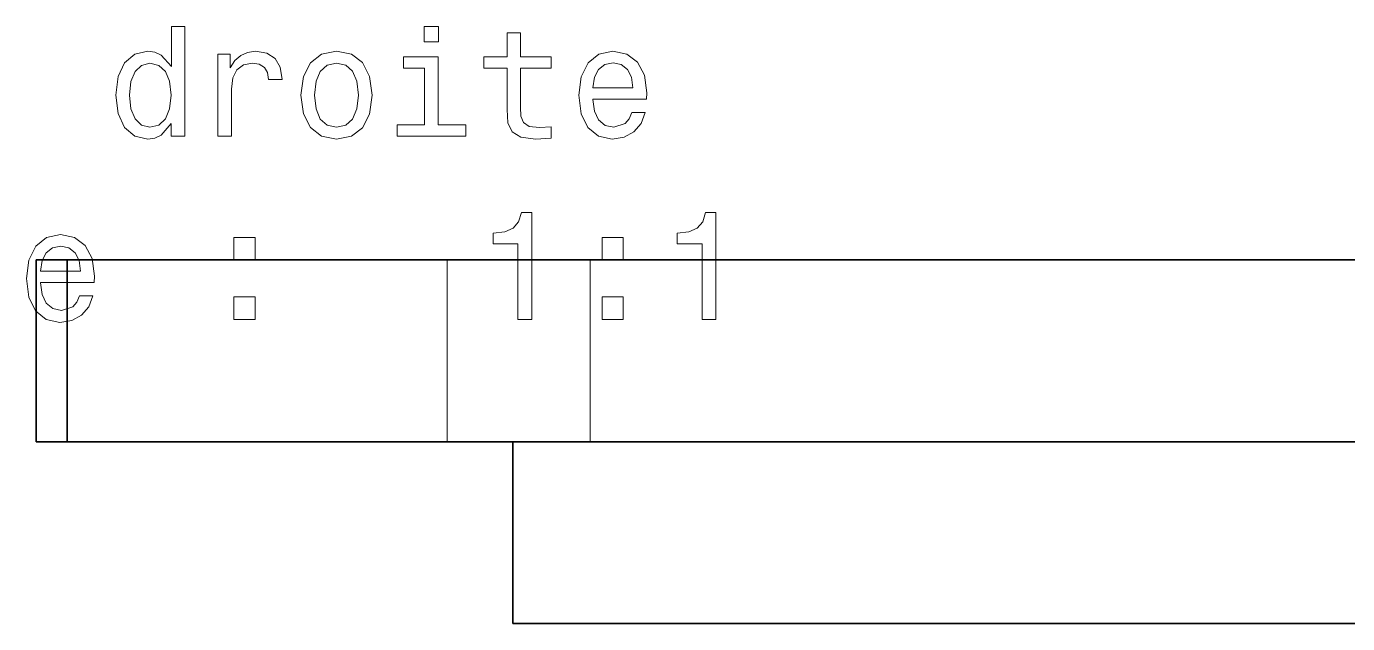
# Model space of a CAD drawing. Extents: x 475 to 928, y 301 to 581.
# Drawn here: x 550.18 to 593.75, y 348.57 to 368.26 of the extents above; entities that cross this region are included whole.
import ezdxf

# ---------------------------------------------------------------- set-up
doc = ezdxf.new("R2010")
doc.units = 0

msp = doc.modelspace()

# ---------------------------------------------------------------- linework, layer by layer
at = {"color": 7, "lineweight": 35, "ltscale": 0.15}
for p, q in [((550.5, 360.566), (550.5, 354.566)), ((551.529, 354.566), (551.529, 360.566)), ((566.225, 354.566), (566.225, 348.566)), ((566.225, 354.566), (566.225, 348.566))]:
    msp.add_line(p, q, dxfattribs=at)
at = {"color": 7, "lineweight": 35, "ltscale": 0.025702}
for p, q in [((550.5, 360.566), (551.528, 360.566)), ((550.5, 354.566), (551.528, 354.566))]:
    msp.add_line(p, q, dxfattribs=at)
at = {"color": 7, "lineweight": 35, "ltscale": 0.313062}
for p, q in [((564.052, 360.566), (551.529, 360.566)), ((551.529, 354.566), (564.052, 354.566))]:
    msp.add_line(p, q, dxfattribs=at)
at = {"color": 7, "lineweight": 35, "ltscale": 0.117937}
for p, q in [((564.052, 360.566), (568.769, 360.566)), ((564.052, 354.566), (568.769, 354.566))]:
    msp.add_line(p, q, dxfattribs=at)
at = {"color": 7, "lineweight": 13, "ltscale": 0.15}
for p, q in [((564.052, 354.566), (564.052, 360.566)), ((568.769, 354.566), (568.769, 360.566))]:
    msp.add_line(p, q, dxfattribs=at)
at = {"color": 7, "lineweight": 35}
for p, q in [((568.769, 360.566), (620.231, 360.566)), ((566.225, 354.566), (623.513, 354.566)), ((568.769, 354.566), (620.231, 354.566)), ((566.225, 348.566), (623.513, 348.566))]:
    msp.add_line(p, q, dxfattribs=at)
at = {"color": 7, "lineweight": 13}
for points in [[(554.957, 365.062), (554.957, 364.643), (555.401, 364.643), (555.401, 368.264), (554.962, 368.264), (554.962, 366.938), (554.624, 367.321), (554.417, 367.412), (554.18, 367.447), (553.752, 367.347), (553.419, 367.064), (553.202, 366.61), (553.126, 366), (553.202, 365.39), (553.419, 364.931), (553.752, 364.643), (554.18, 364.548), (554.417, 364.583), (554.629, 364.674)], [(563.772, 368.264), (563.303, 368.264), (563.303, 367.76), (563.772, 367.76)], [(566.032, 366.883), (566.032, 365.526), (566.062, 365.087), (566.203, 364.785), (566.486, 364.608), (566.965, 364.548), (567.489, 364.573), (567.489, 364.956), (567.106, 364.926), (566.758, 364.966), (566.571, 365.092), (566.491, 365.304), (566.476, 365.602), (566.476, 366.883), (567.489, 366.883), (567.489, 367.261), (566.476, 367.261), (566.476, 368.053), (566.032, 368.053), (566.032, 367.261), (565.265, 367.261), (565.265, 366.883)], [(556.495, 364.643), (556.939, 364.643), (556.939, 366.192), (556.984, 366.565), (557.12, 366.832), (557.342, 366.994), (557.64, 367.049), (557.862, 367.014), (558.028, 366.913), (558.129, 366.741), (558.164, 366.509), (558.613, 366.509), (558.553, 366.918), (558.386, 367.21), (558.109, 367.387), (557.731, 367.447), (557.473, 367.407), (557.252, 367.306), (557.055, 367.135), (556.899, 366.903), (556.899, 367.352), (556.495, 367.352)], [(559.234, 365.995), (559.314, 365.38), (559.546, 364.926), (559.914, 364.643), (560.409, 364.548), (560.898, 364.643), (561.266, 364.921), (561.498, 365.375), (561.584, 365.995), (561.498, 366.61), (561.266, 367.069), (560.898, 367.347), (560.409, 367.447), (559.914, 367.347), (559.546, 367.064), (559.314, 366.61)], [(568.861, 365.869), (570.636, 365.869), (570.641, 366.076), (570.561, 366.656), (570.339, 367.089), (569.986, 367.352), (569.517, 367.447), (569.058, 367.347), (568.705, 367.064), (568.478, 366.605), (568.397, 366), (568.473, 365.38), (568.7, 364.926), (569.048, 364.643), (569.502, 364.548), (569.895, 364.613), (570.218, 364.785), (570.455, 365.057), (570.591, 365.42), (570.152, 365.42), (570.061, 365.218), (569.93, 365.067), (569.557, 364.946), (569.27, 365.001), (569.053, 365.178), (568.911, 365.465), (568.861, 365.854)], [(554.256, 367.049), (554.548, 366.978), (554.77, 366.782), (554.901, 366.454), (554.952, 366), (554.901, 365.541), (554.77, 365.213), (554.548, 365.012), (554.256, 364.946), (553.979, 365.012), (553.767, 365.213), (553.625, 365.546), (553.58, 366), (553.625, 366.449), (553.767, 366.777), (553.979, 366.978)], [(559.687, 366), (559.733, 366.454), (559.874, 366.782), (560.101, 366.983), (560.409, 367.054), (560.711, 366.983), (560.938, 366.787), (561.079, 366.454), (561.13, 366), (561.079, 365.541), (560.938, 365.208), (560.711, 365.006), (560.409, 364.941), (560.101, 365.006), (559.874, 365.208), (559.733, 365.541)], [(563.757, 365.017), (563.757, 367.261), (562.618, 367.261), (562.618, 366.883), (563.314, 366.883), (563.314, 365.017), (562.406, 365.017), (562.406, 364.643), (564.675, 364.643), (564.675, 365.017)], [(568.861, 366.242), (568.917, 366.59), (569.053, 366.847), (569.259, 367.004), (569.532, 367.059), (569.799, 367.004), (570.006, 366.847), (570.132, 366.59), (570.177, 366.242)], [(566.39, 358.597), (566.849, 358.597), (566.849, 362.122), (566.506, 362.122), (566.415, 361.814), (566.234, 361.607), (565.956, 361.486), (565.573, 361.446), (565.573, 361.088), (566.39, 361.088)], [(572.462, 358.597), (572.921, 358.597), (572.921, 362.122), (572.578, 362.122), (572.487, 361.814), (572.306, 361.607), (572.028, 361.486), (571.645, 361.446), (571.645, 361.088), (572.462, 361.088)], [(550.645, 359.822), (552.42, 359.822), (552.425, 360.029), (552.344, 360.609), (552.123, 361.042), (551.77, 361.305), (551.301, 361.401), (550.842, 361.3), (550.489, 361.017), (550.262, 360.558), (550.181, 359.953), (550.257, 359.333), (550.484, 358.879), (550.832, 358.597), (551.285, 358.501), (551.679, 358.566), (552.002, 358.738), (552.239, 359.01), (552.375, 359.373), (551.936, 359.373), (551.845, 359.171), (551.714, 359.02), (551.341, 358.899), (551.053, 358.955), (550.837, 359.131), (550.695, 359.419), (550.645, 359.807)], [(557.025, 360.553), (557.721, 360.553), (557.721, 361.305), (557.025, 361.305)], [(569.169, 360.553), (569.865, 360.553), (569.865, 361.305), (569.169, 361.305)], [(550.645, 360.195), (550.7, 360.543), (550.837, 360.8), (551.043, 360.957), (551.316, 361.012), (551.583, 360.957), (551.79, 360.8), (551.916, 360.543), (551.961, 360.195)], [(557.025, 358.597), (557.721, 358.597), (557.721, 359.348), (557.025, 359.348)], [(569.169, 358.597), (569.865, 358.597), (569.865, 359.348), (569.169, 359.348)]]:
    msp.add_lwpolyline(points, close=True, dxfattribs=at)

doc.saveas('drawing.dxf')
